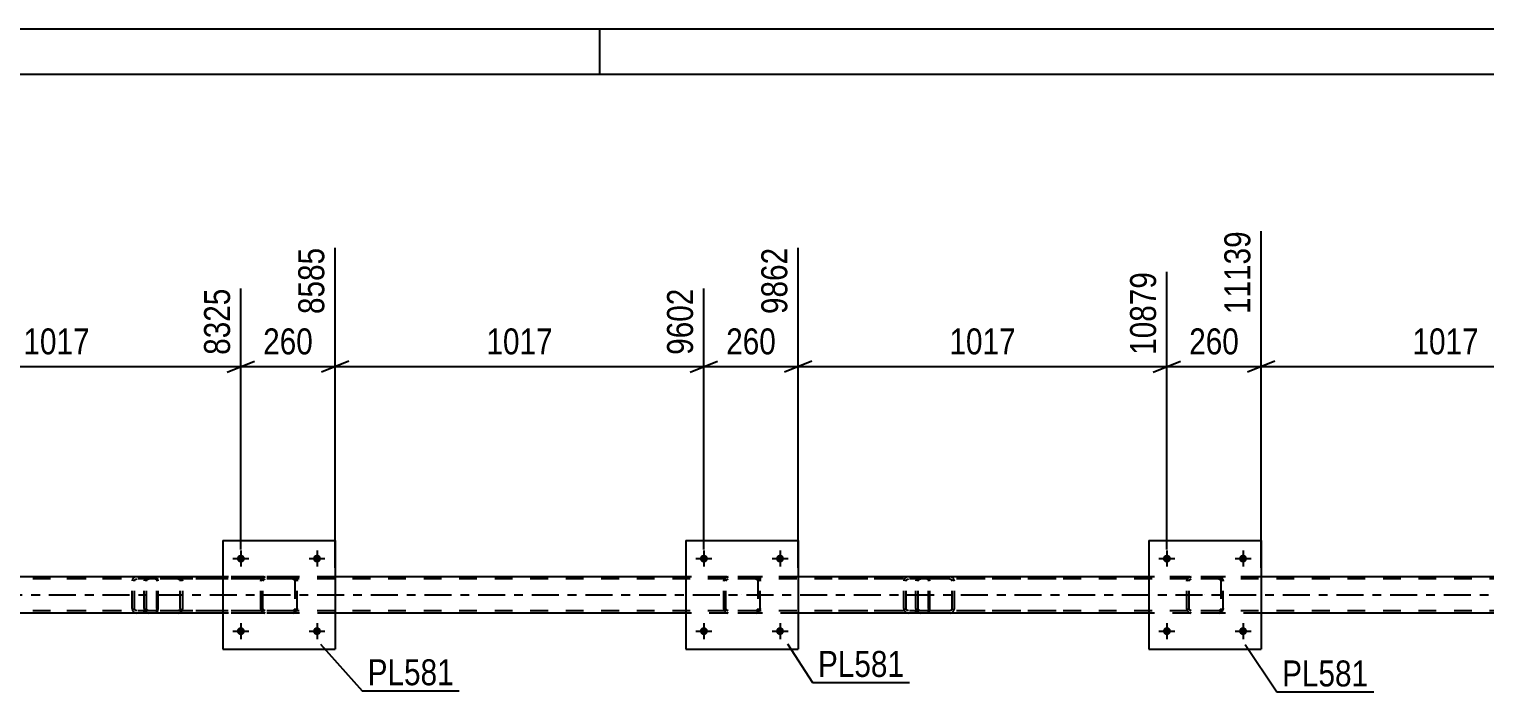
# Model space of a CAD drawing. Header units: millimetres. Extents: x 0 to 841, y 0 to 594.
# Drawn here: x 358 to 518.6, y 520.9 to 594 of the extents above; entities that cross this region are included whole.
import ezdxf

# ---------------------------------------------------------------- set-up
doc = ezdxf.new("R2010")
doc.units = ezdxf.units.MM
doc.linetypes.add('DXK_LINE_DOT2', pattern=[3.9198, 1.9599, -1.9599])
doc.linetypes.add('DXK_LINE_DOT3', pattern=[5.9187, 2.979, -0.9799, 0.9799, -0.9799])
doc.styles.add('Arial Narrow', font='ARIALN.TTF', dxfattribs={"height": 0.2})

# ---------------------------------------------------------------- blocks, each defined once
blk = doc.blocks.new('Unknown-122568681-1133')
at = {"color": 5, "linetype": 'Continuous'}
for p, q in [((841, 594), (0, 594)), ((421, 589), (421, 594)), ((836, 589), (5, 589))]:
    blk.add_line(p, q, dxfattribs=at)
blk = doc.blocks.new('Part-122568681-4016 - 3869')
at = {"color": 7, "linetype": 'DXK_LINE_DOT2'}
for p, q in [((455.9, 533.3), (455.86, 533.11)), ((455.9, 533.3), (455.9, 533.3)), ((456.11, 533.11), (456.13, 533.21)), ((456.13, 533.21), (456.19, 533.28)), ((456.37, 533.59), (456.17, 533.56)), ((456.19, 533.28), (456.27, 533.34)), ((456.27, 533.34), (456.37, 533.35)), ((471.36, 533.35), (456.37, 533.35)), ((459.8, 533.56), (459.6, 533.59)), ((459.6, 533.35), (459.7, 533.34)), ((459.7, 533.34), (459.78, 533.28)), ((459.78, 533.28), (459.84, 533.21)), ((459.84, 533.21), (459.86, 533.11)), ((460.11, 533.11), (460.07, 533.3)), ((460.07, 533.3), (460.07, 533.3)), ((455.86, 530.07), (455.86, 533.11)), ((456.11, 530.07), (456.11, 533.11)), ((459.86, 530.07), (459.86, 533.11)), ((460.11, 530.07), (460.11, 533.11)), ((455.86, 530.07), (455.9, 529.89)), ((456.13, 529.98), (456.11, 530.07)), ((456.19, 529.9), (456.13, 529.98)), ((459.84, 529.98), (459.78, 529.9)), ((459.86, 530.07), (459.84, 529.98)), ((460.07, 529.89), (460.11, 530.07)), ((456.17, 529.63), (456.37, 529.59)), ((456.27, 529.85), (456.19, 529.9)), ((456.37, 529.83), (456.27, 529.85)), ((471.36, 529.83), (456.37, 529.83)), ((471.36, 529.59), (456.37, 529.59)), ((459.7, 529.85), (459.6, 529.83)), ((459.6, 529.59), (459.8, 529.63)), ((459.78, 529.9), (459.7, 529.85))]:
    blk.add_line(p, q, dxfattribs=at)
at = {"color": 2, "linetype": 'Continuous'}
blk.add_line((471.36, 533.59), (456.37, 533.59), dxfattribs=at)
at = {"color": 7, "linetype": 'DXK_LINE_DOT2'}
for centre, start, end in [((456.35, 533.09), 110.7586, 155.6803), ((459.62, 533.09), 24.3202, 69.242), ((456.35, 530.09), 204.3202, 249.242), ((459.62, 530.09), 290.7586, 335.6803)]:
    blk.add_arc(centre, 0.496, start, end, dxfattribs=at)
blk = doc.blocks.new('Part-122568681-4022 - 3869')
at = {"color": 7, "linetype": 'DXK_LINE_DOT2'}
for p, q in [((748.47, 533.35), (105.72, 533.35)), ((748.47, 533.59), (124, 533.59)), ((391.8, 533.59), (379.4, 533.59)), ((442.88, 533.59), (430.48, 533.59)), ((493.96, 533.59), (481.56, 533.59)), ((748.47, 529.83), (105.72, 529.83)), ((391.8, 529.59), (379.4, 529.59)), ((442.88, 529.59), (430.48, 529.59)), ((493.96, 529.59), (481.56, 529.59))]:
    blk.add_line(p, q, dxfattribs=at)
at = {"color": 2, "linetype": 'Continuous'}
for p, q in [((379.4, 533.59), (340.72, 533.59)), ((430.48, 533.59), (391.8, 533.59)), ((481.56, 533.59), (442.88, 533.59)), ((532.65, 533.59), (493.96, 533.59)), ((379.4, 529.59), (340.72, 529.59)), ((430.48, 529.59), (391.8, 529.59)), ((481.56, 529.59), (442.88, 529.59)), ((532.65, 529.59), (493.96, 529.59))]:
    blk.add_line(p, q, dxfattribs=at)
at = {"color": 7, "linetype": 'DXK_LINE_DOT3'}
blk.add_line((105.72, 531.59), (748.47, 531.59), dxfattribs=at)
blk = doc.blocks.new('Part-122568681-4059 - 3869')
at = {"color": 7, "linetype": 'DXK_LINE_DOT2'}
for p, q in [((485.76, 533.11), (485.8, 533.3)), ((485.8, 533.3), (485.76, 533.11)), ((486, 533.11), (486.02, 533.2)), ((486.02, 533.2), (486.08, 533.28)), ((486.06, 533.56), (486.24, 533.59)), ((486.24, 533.59), (486.06, 533.56)), ((486.08, 533.28), (486.15, 533.33)), ((486.15, 533.33), (486.24, 533.35)), ((489.28, 533.59), (486.24, 533.59)), ((489.28, 533.35), (486.24, 533.35)), ((489.28, 533.59), (489.47, 533.56)), ((489.47, 533.56), (489.28, 533.59)), ((489.28, 533.35), (489.38, 533.33)), ((489.38, 533.33), (489.45, 533.28)), ((489.45, 533.28), (489.51, 533.2)), ((489.51, 533.2), (489.52, 533.11)), ((489.73, 533.3), (489.76, 533.11)), ((489.76, 533.11), (489.73, 533.3)), ((485.76, 530.07), (485.76, 533.11)), ((486, 530.07), (486, 533.11)), ((489.52, 533.11), (489.52, 530.07)), ((489.76, 530.07), (489.76, 533.11)), ((485.8, 529.89), (485.76, 530.07)), ((485.76, 530.07), (485.8, 529.89)), ((486.02, 529.98), (486, 530.07)), ((486.08, 529.9), (486.02, 529.98)), ((489.51, 529.98), (489.45, 529.9)), ((489.52, 530.07), (489.51, 529.98)), ((489.76, 530.07), (489.73, 529.89)), ((489.73, 529.89), (489.76, 530.07)), ((486.24, 529.59), (486.06, 529.63)), ((486.06, 529.63), (486.24, 529.59)), ((486.15, 529.85), (486.08, 529.9)), ((486.24, 529.83), (486.15, 529.85)), ((489.28, 529.83), (486.24, 529.83)), ((489.28, 529.59), (486.24, 529.59)), ((489.38, 529.85), (489.28, 529.83)), ((489.47, 529.63), (489.28, 529.59)), ((489.28, 529.59), (489.47, 529.63)), ((489.45, 529.9), (489.38, 529.85))]:
    blk.add_line(p, q, dxfattribs=at)
at = {"color": 7, "linetype": 'DXK_LINE_DOT3'}
blk.add_line((487.76, 531.59), (487.76, 531.59), dxfattribs=at)
at = {"color": 7, "linetype": 'DXK_LINE_DOT2'}
for centre, start, end in [((486.24, 533.11), 112.5003, 157.5003), ((486.24, 533.11), 112.5003, 157.5003), ((489.28, 533.11), 22.5003, 67.5003), ((489.28, 533.11), 22.5003, 67.5003), ((486.24, 530.07), 202.5003, 247.5003), ((486.24, 530.07), 202.5003, 247.5003), ((489.28, 530.07), 292.5003, 337.5003), ((489.28, 530.07), 292.5003, 337.5003)]:
    blk.add_arc(centre, 0.48, start, end, dxfattribs=at)
blk = doc.blocks.new('Part-122568681-3949 - 3869')
at = {"color": 2, "linetype": 'Continuous'}
for p, q in [((379.4, 537.59), (379.4, 525.59)), ((379.4, 537.59), (391.8, 537.59)), ((391.8, 537.59), (391.8, 525.59)), ((379.4, 525.59), (391.8, 525.59))]:
    blk.add_line(p, q, dxfattribs=at)
blk = doc.blocks.new('Part-122568681-3950 - 3869')
at = {"color": 7, "linetype": 'DXK_LINE_DOT2'}
for p, q in [((383.6, 533.11), (383.64, 533.3)), ((383.64, 533.3), (383.6, 533.11)), ((383.84, 533.11), (383.86, 533.2)), ((383.86, 533.2), (383.91, 533.28)), ((383.9, 533.56), (384.08, 533.59)), ((384.08, 533.59), (383.9, 533.56)), ((383.91, 533.28), (383.99, 533.33)), ((383.99, 533.33), (384.08, 533.35)), ((387.12, 533.59), (384.08, 533.59)), ((387.12, 533.35), (384.08, 533.35)), ((387.12, 533.59), (387.31, 533.56)), ((387.31, 533.56), (387.12, 533.59)), ((387.12, 533.35), (387.22, 533.33)), ((387.22, 533.33), (387.29, 533.28)), ((387.29, 533.28), (387.35, 533.2)), ((387.35, 533.2), (387.36, 533.11)), ((387.57, 533.3), (387.6, 533.11)), ((387.6, 533.11), (387.57, 533.3)), ((383.6, 530.07), (383.6, 533.11)), ((383.84, 530.07), (383.84, 533.11)), ((387.36, 533.11), (387.36, 530.07)), ((387.6, 530.07), (387.6, 533.11)), ((383.64, 529.89), (383.6, 530.07)), ((383.6, 530.07), (383.64, 529.89)), ((383.86, 529.98), (383.84, 530.07)), ((383.91, 529.9), (383.86, 529.98)), ((387.35, 529.98), (387.29, 529.9)), ((387.36, 530.07), (387.35, 529.98)), ((387.6, 530.07), (387.57, 529.89)), ((387.57, 529.89), (387.6, 530.07)), ((384.08, 529.59), (383.9, 529.63)), ((383.9, 529.63), (384.08, 529.59)), ((383.99, 529.85), (383.91, 529.9)), ((384.08, 529.83), (383.99, 529.85)), ((387.12, 529.83), (384.08, 529.83)), ((387.12, 529.59), (384.08, 529.59)), ((387.22, 529.85), (387.12, 529.83)), ((387.31, 529.63), (387.12, 529.59)), ((387.12, 529.59), (387.31, 529.63)), ((387.29, 529.9), (387.22, 529.85))]:
    blk.add_line(p, q, dxfattribs=at)
at = {"color": 7, "linetype": 'DXK_LINE_DOT3'}
blk.add_line((385.6, 531.59), (385.6, 531.59), dxfattribs=at)
at = {"color": 7, "linetype": 'DXK_LINE_DOT2'}
for centre, start, end in [((384.08, 533.11), 112.5003, 157.5003), ((384.08, 533.11), 112.5003, 157.5003), ((387.12, 533.11), 22.5003, 67.5003), ((387.12, 533.11), 22.5003, 67.5003), ((384.08, 530.07), 202.5003, 247.5003), ((384.08, 530.07), 202.5003, 247.5003), ((387.12, 530.07), 292.5003, 337.5003), ((387.12, 530.07), 292.5003, 337.5003)]:
    blk.add_arc(centre, 0.48, start, end, dxfattribs=at)
blk = doc.blocks.new('Part-122568681-3994 - 3869')
at = {"color": 2, "linetype": 'Continuous'}
blk.add_line((456.37, 533.59), (444.98, 533.59), dxfattribs=at)
at = {"color": 7, "linetype": 'DXK_LINE_DOT2'}
for p, q in [((457.13, 533.35), (444.98, 533.35)), ((454.58, 533.3), (454.54, 533.11)), ((454.58, 533.3), (454.58, 533.3)), ((454.79, 533.11), (454.81, 533.21)), ((454.81, 533.21), (454.86, 533.28)), ((455.04, 533.59), (454.85, 533.56)), ((454.86, 533.28), (454.95, 533.34)), ((454.95, 533.34), (455.04, 533.35)), ((455.86, 533.35), (455.86, 533.59)), ((457.13, 533.59), (456.37, 533.59)), ((457.24, 533.56), (457.13, 533.59)), ((457.13, 533.35), (457.19, 533.34)), ((457.19, 533.34), (457.23, 533.28)), ((457.23, 533.28), (457.26, 533.21)), ((457.32, 533.45), (457.24, 533.56)), ((457.26, 533.21), (457.27, 533.11)), ((457.38, 533.3), (457.32, 533.45)), ((457.4, 533.11), (457.38, 533.3)), ((454.54, 530.07), (454.54, 533.11)), ((454.79, 530.07), (454.79, 533.11)), ((457.27, 530.07), (457.27, 533.11)), ((457.4, 530.07), (457.4, 533.11)), ((454.54, 530.07), (454.58, 529.89)), ((454.81, 529.98), (454.79, 530.07)), ((454.86, 529.9), (454.81, 529.98)), ((457.26, 529.98), (457.23, 529.9)), ((457.27, 530.07), (457.26, 529.98)), ((457.38, 529.89), (457.4, 530.07)), ((457.13, 529.83), (444.98, 529.83)), ((457.13, 529.59), (444.98, 529.59)), ((454.85, 529.63), (455.04, 529.59)), ((454.95, 529.85), (454.86, 529.9)), ((455.04, 529.83), (454.95, 529.85)), ((455.86, 529.59), (455.86, 529.83)), ((457.19, 529.85), (457.13, 529.83)), ((457.13, 529.59), (457.24, 529.63)), ((457.23, 529.9), (457.19, 529.85)), ((457.24, 529.63), (457.32, 529.73)), ((457.32, 529.73), (457.38, 529.89))]:
    blk.add_line(p, q, dxfattribs=at)
for centre, start, end in [((455.03, 533.1), 111.1944, 156.1509), ((455.03, 530.09), 203.8497, 248.8062)]:
    blk.add_arc(centre, 0.492, start, end, dxfattribs=at)
blk = doc.blocks.new('Part-122568681-4046 - 3869')
at = {"color": 7, "linetype": 'DXK_LINE_DOT2'}
for p, q in [((372, 533.59), (359.84, 533.59)), ((372, 533.35), (359.84, 533.35)), ((369.44, 533.28), (369.4, 533.11)), ((369.44, 533.3), (369.44, 533.28)), ((369.66, 533.11), (369.68, 533.2)), ((369.68, 533.2), (369.73, 533.28)), ((369.91, 533.59), (369.72, 533.56)), ((369.73, 533.28), (369.81, 533.33)), ((369.81, 533.33), (369.91, 533.35)), ((370.72, 533.35), (370.72, 533.59)), ((372.1, 533.56), (372, 533.59)), ((372, 533.35), (372.05, 533.33)), ((372.05, 533.33), (372.09, 533.28)), ((372.09, 533.28), (372.12, 533.2)), ((372.19, 533.45), (372.1, 533.56)), ((372.12, 533.2), (372.13, 533.11)), ((372.25, 533.3), (372.19, 533.45)), ((372.27, 533.11), (372.25, 533.3)), ((369.4, 530.07), (369.4, 533.11)), ((369.66, 530.07), (369.66, 533.11)), ((372.13, 530.07), (372.13, 533.11)), ((372.27, 530.07), (372.27, 533.11)), ((369.4, 530.07), (369.44, 529.89)), ((369.68, 529.98), (369.66, 530.07)), ((369.73, 529.9), (369.68, 529.98)), ((372.12, 529.98), (372.09, 529.9)), ((372.13, 530.07), (372.12, 529.98)), ((372.25, 529.89), (372.27, 530.07)), ((372, 529.83), (359.84, 529.83)), ((372, 529.59), (359.84, 529.59)), ((369.72, 529.63), (369.91, 529.59)), ((369.81, 529.85), (369.73, 529.9)), ((369.91, 529.83), (369.81, 529.85)), ((370.72, 529.59), (370.72, 529.83)), ((372.05, 529.85), (372, 529.83)), ((372, 529.59), (372.1, 529.63)), ((372.09, 529.9), (372.05, 529.85)), ((372.1, 529.63), (372.19, 529.73)), ((372.19, 529.73), (372.25, 529.89))]:
    blk.add_line(p, q, dxfattribs=at)
for centre, start, end in [((369.89, 533.1), 111.1944, 156.1509), ((369.89, 530.09), 203.8497, 248.8062)]:
    blk.add_arc(centre, 0.492, start, end, dxfattribs=at)
blk = doc.blocks.new('Part-122568681-4064 - 3869')
at = {"color": 2, "linetype": 'Continuous'}
for p, q in [((481.56, 537.59), (481.56, 525.59)), ((481.56, 537.59), (493.96, 537.59)), ((493.96, 537.59), (493.96, 525.59)), ((481.56, 525.59), (493.96, 525.59))]:
    blk.add_line(p, q, dxfattribs=at)
blk = doc.blocks.new('Bolt-122568681-4074 - 3869')
at = {"linetype": 'Continuous'}
for points in [[(432.92, 527.59, -1), (432.04, 527.59, -1)], [(441.32, 527.59, -1), (440.44, 527.59, -1)]]:
    blk.add_hatch(color=1, dxfattribs=at).paths.add_polyline_path(points)
at = {"color": 1, "linetype": 'Continuous'}
for p, q in [((432.48, 528.47), (432.48, 526.71)), ((440.88, 528.47), (440.88, 526.71)), ((431.6, 527.59), (433.36, 527.59)), ((440, 527.59), (441.76, 527.59))]:
    blk.add_line(p, q, dxfattribs=at)
blk = doc.blocks.new('Bolt-122568681-4075 - 3869')
at = {"linetype": 'Continuous'}
for points in [[(432.92, 535.59, -1), (432.04, 535.59, -1)], [(441.32, 535.59, -1), (440.44, 535.59, -1)]]:
    blk.add_hatch(color=1, dxfattribs=at).paths.add_polyline_path(points)
at = {"color": 1, "linetype": 'Continuous'}
for p, q in [((432.48, 536.47), (432.48, 534.71)), ((440.88, 536.47), (440.88, 534.71)), ((431.6, 535.59), (433.36, 535.59)), ((440, 535.59), (441.76, 535.59))]:
    blk.add_line(p, q, dxfattribs=at)
blk = doc.blocks.new('Bolt-122568681-4076 - 3869')
at = {"linetype": 'Continuous'}
for points in [[(381.84, 527.59, -1), (380.96, 527.59, -1)], [(390.24, 527.59, -1), (389.36, 527.59, -1)]]:
    blk.add_hatch(color=1, dxfattribs=at).paths.add_polyline_path(points)
at = {"color": 1, "linetype": 'Continuous'}
for p, q in [((381.4, 528.47), (381.4, 526.71)), ((389.8, 528.47), (389.8, 526.71)), ((380.52, 527.59), (382.28, 527.59)), ((388.92, 527.59), (390.68, 527.59))]:
    blk.add_line(p, q, dxfattribs=at)
blk = doc.blocks.new('Bolt-122568681-4077 - 3869')
at = {"linetype": 'Continuous'}
for points in [[(381.84, 535.59, -1), (380.96, 535.59, -1)], [(390.24, 535.59, -1), (389.36, 535.59, -1)]]:
    blk.add_hatch(color=1, dxfattribs=at).paths.add_polyline_path(points)
at = {"color": 1, "linetype": 'Continuous'}
for p, q in [((381.4, 536.47), (381.4, 534.71)), ((389.8, 536.47), (389.8, 534.71)), ((380.52, 535.59), (382.28, 535.59)), ((388.92, 535.59), (390.68, 535.59))]:
    blk.add_line(p, q, dxfattribs=at)
blk = doc.blocks.new('Part-122568681-4078 - 3869')
at = {"color": 7, "linetype": 'DXK_LINE_DOT2'}
for p, q in [((370.76, 533.28), (370.72, 533.11)), ((370.76, 533.3), (370.76, 533.28)), ((370.98, 533.11), (371, 533.2)), ((371, 533.2), (371.05, 533.28)), ((371.23, 533.59), (371.04, 533.56)), ((371.05, 533.28), (371.14, 533.33)), ((371.14, 533.33), (371.23, 533.35)), ((386.22, 533.59), (371.23, 533.59)), ((386.22, 533.35), (371.23, 533.35)), ((374.66, 533.56), (374.47, 533.59)), ((374.47, 533.35), (374.57, 533.33)), ((374.57, 533.33), (374.65, 533.28)), ((374.65, 533.28), (374.7, 533.2)), ((374.7, 533.2), (374.72, 533.11)), ((374.94, 533.28), (374.94, 533.3)), ((374.98, 533.11), (374.94, 533.28)), ((370.72, 530.07), (370.72, 533.11)), ((370.98, 530.07), (370.98, 533.11)), ((374.72, 530.07), (374.72, 533.11)), ((374.98, 530.07), (374.98, 533.11)), ((370.72, 530.07), (370.76, 529.89)), ((371, 529.98), (370.98, 530.07)), ((371.05, 529.9), (371, 529.98)), ((374.7, 529.98), (374.65, 529.9)), ((374.72, 530.07), (374.7, 529.98)), ((374.94, 529.89), (374.98, 530.07)), ((371.04, 529.63), (371.23, 529.59)), ((371.14, 529.85), (371.05, 529.9)), ((371.23, 529.83), (371.14, 529.85)), ((386.22, 529.83), (371.23, 529.83)), ((386.22, 529.59), (371.23, 529.59)), ((374.57, 529.85), (374.47, 529.83)), ((374.47, 529.59), (374.66, 529.63)), ((374.65, 529.9), (374.57, 529.85))]:
    blk.add_line(p, q, dxfattribs=at)
for centre, start, end in [((371.21, 533.09), 110.7586, 155.6803), ((374.49, 533.09), 24.3202, 69.242), ((371.21, 530.09), 204.3202, 249.242), ((374.49, 530.09), 290.7586, 335.6803)]:
    blk.add_arc(centre, 0.496, start, end, dxfattribs=at)
blk = doc.blocks.new('Bolt-122568681-4109 - 3869')
at = {"linetype": 'Continuous'}
for points in [[(484, 527.59, -1), (483.12, 527.59, -1)], [(492.4, 527.59, -1), (491.52, 527.59, -1)]]:
    blk.add_hatch(color=1, dxfattribs=at).paths.add_polyline_path(points)
at = {"color": 1, "linetype": 'Continuous'}
for p, q in [((483.56, 528.47), (483.56, 526.71)), ((491.96, 528.47), (491.96, 526.71)), ((482.68, 527.59), (484.44, 527.59)), ((491.08, 527.59), (492.84, 527.59))]:
    blk.add_line(p, q, dxfattribs=at)
blk = doc.blocks.new('Bolt-122568681-4110 - 3869')
at = {"linetype": 'Continuous'}
for points in [[(484, 535.59, -1), (483.12, 535.59, -1)], [(492.4, 535.59, -1), (491.52, 535.59, -1)]]:
    blk.add_hatch(color=1, dxfattribs=at).paths.add_polyline_path(points)
at = {"color": 1, "linetype": 'Continuous'}
for p, q in [((483.56, 536.47), (483.56, 534.71)), ((491.96, 536.47), (491.96, 534.71)), ((482.68, 535.59), (484.44, 535.59)), ((491.08, 535.59), (492.84, 535.59))]:
    blk.add_line(p, q, dxfattribs=at)
blk = doc.blocks.new('Part-122568681-4134 - 3869')
at = {"color": 7, "linetype": 'DXK_LINE_DOT2'}
for p, q in [((434.68, 533.11), (434.72, 533.3)), ((434.72, 533.3), (434.68, 533.11)), ((434.92, 533.11), (434.94, 533.2)), ((434.94, 533.2), (434.99, 533.28)), ((434.98, 533.56), (435.16, 533.59)), ((435.16, 533.59), (434.98, 533.56)), ((434.99, 533.28), (435.07, 533.33)), ((435.07, 533.33), (435.16, 533.35)), ((438.2, 533.59), (435.16, 533.59)), ((438.2, 533.35), (435.16, 533.35)), ((438.2, 533.59), (438.39, 533.56)), ((438.39, 533.56), (438.2, 533.59)), ((438.2, 533.35), (438.3, 533.33)), ((438.3, 533.33), (438.37, 533.28)), ((438.37, 533.28), (438.43, 533.2)), ((438.43, 533.2), (438.44, 533.11)), ((438.65, 533.3), (438.68, 533.11)), ((438.68, 533.11), (438.65, 533.3)), ((434.68, 530.07), (434.68, 533.11)), ((434.92, 530.07), (434.92, 533.11)), ((438.44, 533.11), (438.44, 530.07)), ((438.68, 530.07), (438.68, 533.11)), ((434.72, 529.89), (434.68, 530.07)), ((434.68, 530.07), (434.72, 529.89)), ((434.94, 529.98), (434.92, 530.07)), ((434.99, 529.9), (434.94, 529.98)), ((438.43, 529.98), (438.37, 529.9)), ((438.44, 530.07), (438.43, 529.98)), ((438.68, 530.07), (438.65, 529.89)), ((438.65, 529.89), (438.68, 530.07)), ((435.16, 529.59), (434.98, 529.63)), ((434.98, 529.63), (435.16, 529.59)), ((435.07, 529.85), (434.99, 529.9)), ((435.16, 529.83), (435.07, 529.85)), ((438.2, 529.83), (435.16, 529.83)), ((438.2, 529.59), (435.16, 529.59)), ((438.3, 529.85), (438.2, 529.83)), ((438.39, 529.63), (438.2, 529.59)), ((438.2, 529.59), (438.39, 529.63)), ((438.37, 529.9), (438.3, 529.85))]:
    blk.add_line(p, q, dxfattribs=at)
at = {"color": 7, "linetype": 'DXK_LINE_DOT3'}
blk.add_line((436.68, 531.59), (436.68, 531.59), dxfattribs=at)
at = {"color": 7, "linetype": 'DXK_LINE_DOT2'}
for centre, start, end in [((435.16, 533.11), 112.5003, 157.5003), ((435.16, 533.11), 112.5003, 157.5003), ((438.2, 533.11), 22.5003, 67.5003), ((438.2, 533.11), 22.5003, 67.5003), ((435.16, 530.07), 202.5003, 247.5003), ((435.16, 530.07), 202.5003, 247.5003), ((438.2, 530.07), 292.5003, 337.5003), ((438.2, 530.07), 292.5003, 337.5003)]:
    blk.add_arc(centre, 0.48, start, end, dxfattribs=at)
blk = doc.blocks.new('Part-122568681-4158 - 3869')
at = {"color": 2, "linetype": 'Continuous'}
for p, q in [((430.48, 537.59), (430.48, 525.59)), ((430.48, 537.59), (442.88, 537.59)), ((442.88, 537.59), (442.88, 525.59)), ((430.48, 525.59), (442.88, 525.59))]:
    blk.add_line(p, q, dxfattribs=at)
blk = doc.blocks.new('StraightDimension-122568681-4771 - 3869')
at = {"color": 7, "linetype": 'Continuous'}
for p, q in [((442.88, 534.59), (442.88, 569.88)), ((432.48, 536.59), (432.48, 565.38)), ((430.98, 556.17), (433.98, 557.37)), ((444.38, 557.37), (441.38, 556.17)), ((432.48, 556.77), (442.88, 556.77))]:
    blk.add_line(p, q, dxfattribs=at)
at = {"color": 0}
blk.add_wipeout([(441.03, 557.52), (441.03, 561.72), (434.34, 561.72), (434.34, 557.52)], dxfattribs=at)
at = {"color": 3, "style": 'Arial Narrow'}
blk.add_text('260', height=2.863, dxfattribs=at).set_placement((434.94, 558.12))
at = {"color": 0, "linetype": 'Continuous'}
blk.add_wipeout([(442.28, 570.48), (438.08, 570.48), (438.08, 561.97), (442.28, 561.97)], dxfattribs=at)
at = {"color": 3, "linetype": 'Continuous', "style": 'Arial Narrow'}
blk.add_text('9862', height=2.863, rotation=90.0002, dxfattribs=at).set_placement((441.68, 562.57))
blk = doc.blocks.new('StraightDimension-122568681-4825 - 3869')
at = {"color": 7, "linetype": 'Continuous'}
for p, q in [((340.72, 534.59), (340.72, 569.88)), ((381.4, 536.59), (381.4, 565.38)), ((342.22, 557.37), (339.22, 556.17)), ((379.9, 556.17), (382.9, 557.37)), ((340.72, 556.77), (381.4, 556.77))]:
    blk.add_line(p, q, dxfattribs=at)
at = {"color": 0, "linetype": 'Continuous'}
blk.add_wipeout([(380.8, 565.98), (376.6, 565.98), (376.6, 557.47), (380.8, 557.47)], dxfattribs=at)
at = {"color": 0}
blk.add_wipeout([(365.32, 557.52), (365.32, 561.72), (356.81, 561.72), (356.81, 557.52)], dxfattribs=at)
at = {"color": 3, "linetype": 'Continuous', "style": 'Arial Narrow'}
blk.add_text('8325', height=2.863, rotation=90.0002, dxfattribs=at).set_placement((380.2, 558.07))
at = {"color": 3, "style": 'Arial Narrow'}
blk.add_text('1017', height=2.863, dxfattribs=at).set_placement((357.41, 558.12))
blk = doc.blocks.new('StraightDimension-122568681-4717 - 3869')
at = {"color": 7, "linetype": 'Continuous'}
for p, q in [((493.96, 534.59), (493.96, 571.71)), ((534.65, 536.59), (534.65, 567.21)), ((495.46, 557.37), (492.46, 556.17)), ((533.15, 556.17), (536.15, 557.37)), ((493.96, 556.77), (534.65, 556.77))]:
    blk.add_line(p, q, dxfattribs=at)
at = {"color": 0, "linetype": 'Continuous'}
blk.add_wipeout([(534.05, 567.81), (529.85, 567.81), (529.85, 557.47), (534.05, 557.47)], dxfattribs=at)
at = {"color": 0}
blk.add_wipeout([(518.56, 557.52), (518.56, 561.72), (510.05, 561.72), (510.05, 557.52)], dxfattribs=at)
at = {"color": 3, "linetype": 'Continuous', "style": 'Arial Narrow'}
blk.add_text('12156', height=2.863, rotation=90.0002, dxfattribs=at).set_placement((533.45, 558.07))
at = {"color": 3, "style": 'Arial Narrow'}
blk.add_text('1017', height=2.863, dxfattribs=at).set_placement((510.65, 558.12))
blk = doc.blocks.new('StraightDimension-122568681-4735 - 3869')
at = {"color": 7, "linetype": 'Continuous'}
for p, q in [((493.96, 534.59), (493.96, 571.71)), ((483.56, 536.59), (483.56, 567.21)), ((482.06, 556.17), (485.06, 557.37)), ((495.46, 557.37), (492.46, 556.17)), ((483.56, 556.77), (493.96, 556.77))]:
    blk.add_line(p, q, dxfattribs=at)
at = {"color": 0}
blk.add_wipeout([(492.11, 557.52), (492.11, 561.72), (485.42, 561.72), (485.42, 557.52)], dxfattribs=at)
at = {"color": 3, "style": 'Arial Narrow'}
blk.add_text('260', height=2.863, dxfattribs=at).set_placement((486.02, 558.12))
at = {"color": 0, "linetype": 'Continuous'}
blk.add_wipeout([(493.36, 572.31), (489.16, 572.31), (489.16, 561.97), (493.36, 561.97)], dxfattribs=at)
at = {"color": 3, "linetype": 'Continuous', "style": 'Arial Narrow'}
blk.add_text('11139', height=2.863, rotation=90.0002, dxfattribs=at).set_placement((492.76, 562.57))
blk = doc.blocks.new('StraightDimension-122568681-4753 - 3869')
at = {"color": 7, "linetype": 'Continuous'}
for p, q in [((442.88, 534.59), (442.88, 569.88)), ((483.56, 536.59), (483.56, 567.21)), ((444.38, 557.37), (441.38, 556.17)), ((482.06, 556.17), (485.06, 557.37)), ((442.88, 556.77), (483.56, 556.77))]:
    blk.add_line(p, q, dxfattribs=at)
at = {"color": 0, "linetype": 'Continuous'}
blk.add_wipeout([(482.96, 567.81), (478.76, 567.81), (478.76, 557.47), (482.96, 557.47)], dxfattribs=at)
at = {"color": 0}
blk.add_wipeout([(467.48, 557.52), (467.48, 561.72), (458.97, 561.72), (458.97, 557.52)], dxfattribs=at)
at = {"color": 3, "linetype": 'Continuous', "style": 'Arial Narrow'}
blk.add_text('10879', height=2.863, rotation=90.0002, dxfattribs=at).set_placement((482.36, 558.07))
at = {"color": 3, "style": 'Arial Narrow'}
blk.add_text('1017', height=2.863, dxfattribs=at).set_placement((459.57, 558.12))
blk = doc.blocks.new('StraightDimension-122568681-4789 - 3869')
at = {"color": 7, "linetype": 'Continuous'}
for p, q in [((391.8, 534.59), (391.8, 569.88)), ((432.48, 536.59), (432.48, 565.38)), ((393.3, 557.37), (390.3, 556.17)), ((430.98, 556.17), (433.98, 557.37)), ((391.8, 556.77), (432.48, 556.77))]:
    blk.add_line(p, q, dxfattribs=at)
at = {"color": 0, "linetype": 'Continuous'}
blk.add_wipeout([(431.88, 565.98), (427.68, 565.98), (427.68, 557.47), (431.88, 557.47)], dxfattribs=at)
at = {"color": 0}
blk.add_wipeout([(416.4, 557.52), (416.4, 561.72), (407.89, 561.72), (407.89, 557.52)], dxfattribs=at)
at = {"color": 3, "linetype": 'Continuous', "style": 'Arial Narrow'}
blk.add_text('9602', height=2.863, rotation=90.0002, dxfattribs=at).set_placement((431.28, 558.07))
at = {"color": 3, "style": 'Arial Narrow'}
blk.add_text('1017', height=2.863, dxfattribs=at).set_placement((408.49, 558.12))
blk = doc.blocks.new('StraightDimension-122568681-4807 - 3869')
at = {"color": 7, "linetype": 'Continuous'}
for p, q in [((391.8, 534.59), (391.8, 569.88)), ((381.4, 536.59), (381.4, 565.38)), ((379.9, 556.17), (382.9, 557.37)), ((393.3, 557.37), (390.3, 556.17)), ((381.4, 556.77), (391.8, 556.77))]:
    blk.add_line(p, q, dxfattribs=at)
at = {"color": 0}
blk.add_wipeout([(389.95, 557.52), (389.95, 561.72), (383.26, 561.72), (383.26, 557.52)], dxfattribs=at)
at = {"color": 3, "style": 'Arial Narrow'}
blk.add_text('260', height=2.863, dxfattribs=at).set_placement((383.86, 558.12))
at = {"color": 0, "linetype": 'Continuous'}
blk.add_wipeout([(391.2, 570.48), (387, 570.48), (387, 561.97), (391.2, 561.97)], dxfattribs=at)
at = {"color": 3, "linetype": 'Continuous', "style": 'Arial Narrow'}
blk.add_text('8585', height=2.863, rotation=90.0002, dxfattribs=at).set_placement((390.6, 562.57))
blk = doc.blocks.new('Mark-122568681-3945 - 3869')
at = {"color": 0}
blk.add_wipeout([(404.89, 521.62), (404.89, 524.62), (395.39, 524.62), (395.39, 521.62)], dxfattribs=at)
blk.add_wipeout([(404.89, 521.62), (404.89, 524.62), (395.39, 524.62), (395.39, 521.62)], dxfattribs=at)
at = {"color": 30, "linetype": 'Continuous'}
for p, q in [((390.19, 526.14), (394.79, 521.02)), ((394.79, 521.02), (405.49, 521.02))]:
    blk.add_line(p, q, dxfattribs=at)
at = {"color": 3, "style": 'Arial Narrow'}
blk.add_text('PL581', height=2.863, dxfattribs=at).set_placement((395.39, 521.62))
blk = doc.blocks.new('Mark-122568681-4060 - 3869')
at = {"color": 0}
blk.add_wipeout([(505.78, 521.49), (505.78, 524.49), (496.27, 524.49), (496.27, 521.49)], dxfattribs=at)
blk.add_wipeout([(505.78, 521.49), (505.78, 524.49), (496.27, 524.49), (496.27, 521.49)], dxfattribs=at)
at = {"color": 30, "linetype": 'Continuous'}
for p, q in [((492.19, 526.11), (495.67, 520.89)), ((495.67, 520.89), (506.38, 520.89))]:
    blk.add_line(p, q, dxfattribs=at)
at = {"color": 3, "style": 'Arial Narrow'}
blk.add_text('PL581', height=2.863, dxfattribs=at).set_placement((496.27, 521.49))
blk = doc.blocks.new('Mark-122568681-4154 - 3869')
at = {"color": 0}
blk.add_wipeout([(454.58, 522.54), (454.58, 525.54), (445.07, 525.54), (445.07, 522.54)], dxfattribs=at)
blk.add_wipeout([(454.58, 522.54), (454.58, 525.54), (445.07, 525.54), (445.07, 522.54)], dxfattribs=at)
at = {"color": 30, "linetype": 'Continuous'}
for p, q in [((441.7, 526.18), (444.47, 521.94)), ((444.47, 521.94), (455.18, 521.94))]:
    blk.add_line(p, q, dxfattribs=at)
at = {"color": 3, "style": 'Arial Narrow'}
blk.add_text('PL581', height=2.863, dxfattribs=at).set_placement((445.07, 522.54))

msp = doc.modelspace()

# ---------------------------------------------------------------- block references
for name in ['Unknown-122568681-1133', 'Part-122568681-3949 - 3869', 'Bolt-122568681-4077 - 3869', 'Part-122568681-4158 - 3869', 'Bolt-122568681-4075 - 3869', 'Part-122568681-4064 - 3869', 'Bolt-122568681-4110 - 3869', 'Part-122568681-4022 - 3869', 'Part-122568681-4046 - 3869', 'Part-122568681-4078 - 3869', 'Part-122568681-3950 - 3869', 'Part-122568681-4134 - 3869', 'Part-122568681-3994 - 3869', 'Part-122568681-4016 - 3869', 'Part-122568681-4059 - 3869', 'Bolt-122568681-4076 - 3869', 'Bolt-122568681-4074 - 3869', 'Bolt-122568681-4109 - 3869']:
    msp.add_blockref(name, (0, 0))

# ---------------------------------------------------------------- next in the draw order: block references
for name in ['StraightDimension-122568681-4771 - 3869', 'StraightDimension-122568681-4717 - 3869', 'StraightDimension-122568681-4825 - 3869', 'Mark-122568681-3945 - 3869', 'Mark-122568681-4154 - 3869', 'Mark-122568681-4060 - 3869']:
    msp.add_blockref(name, (0, 0))

# ---------------------------------------------------------------- next in the draw order: block references
for name in ['StraightDimension-122568681-4735 - 3869', 'StraightDimension-122568681-4789 - 3869']:
    msp.add_blockref(name, (0, 0))

# ---------------------------------------------------------------- next in the draw order: block references
for name in ['StraightDimension-122568681-4807 - 3869', 'StraightDimension-122568681-4753 - 3869']:
    msp.add_blockref(name, (0, 0))

doc.saveas('drawing.dxf')
